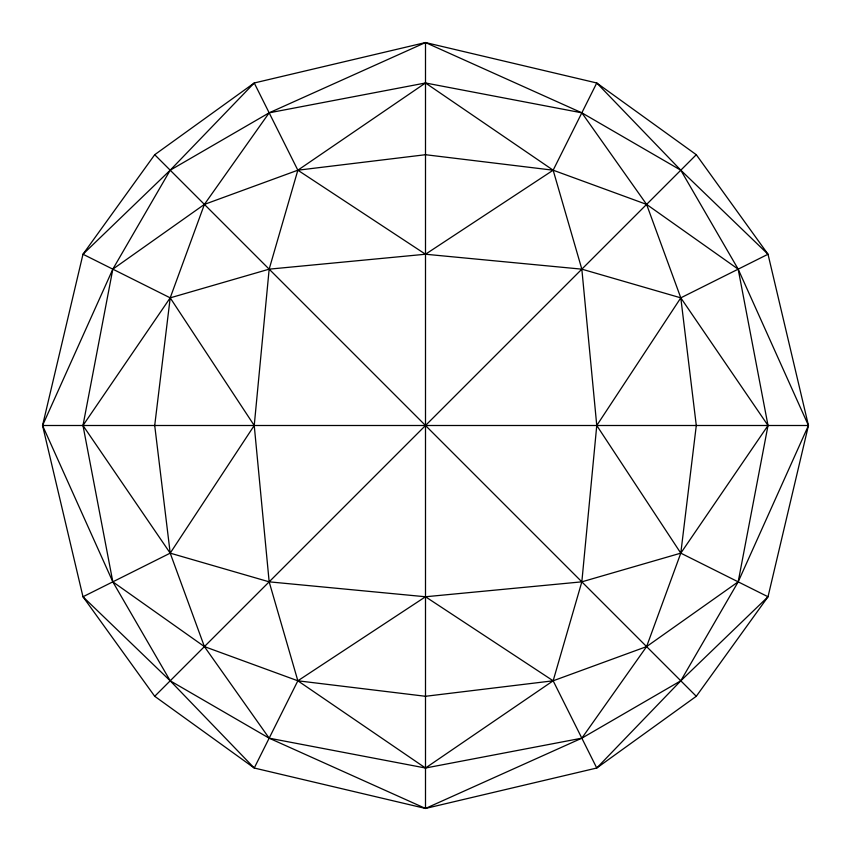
<?xml version="1.0" encoding="UTF-8"?>
<svg xmlns="http://www.w3.org/2000/svg" width="851" height="851" viewBox="0 0 851 851"><rect width="100%" height="100%" fill="white"/><g stroke="black" fill="none" stroke-linecap="round" stroke-linejoin="round"><path stroke-width="1.28" d="M42.55 425.5L82.983 254.236L154.712 154.712L254.236 82.983L425.5 42.55L596.764 82.983L696.288 154.712L768.017 254.236L808.45 425.5L768.017 596.764L696.288 696.288L596.764 768.017L425.5 808.45L254.236 768.017L154.712 696.288L82.983 596.764L42.55 425.5L112.821 269.161L170.2 170.2L254.236 82.983L297.85 170.2L425.5 254.236L581.839 269.161L680.8 297.85L768.017 425.5L738.179 581.839L680.8 680.8L596.764 768.017L553.15 680.8L425.5 596.764L269.161 581.839L170.2 553.15L82.983 425.5L112.821 269.161L204.4 204.4L297.85 170.2L425.5 154.712L553.15 170.2L646.6 204.4L738.179 269.161L808.45 425.5L738.179 581.839L646.6 646.6L553.15 680.8L425.5 696.288L297.85 680.8L204.4 646.6L112.821 581.839L42.55 425.5L808.45 425.5M154.712 696.288L696.288 154.712M425.5 42.55L269.161 112.821L170.2 170.2L82.983 254.236L170.2 297.85L254.236 425.5L269.161 581.839L297.85 680.8L425.5 768.017L581.839 738.179L680.8 680.8L768.017 596.764L680.8 553.15L596.764 425.5L581.839 269.161L553.15 170.2L425.5 82.983L269.161 112.821L204.4 204.4L170.2 297.85L154.712 425.5L170.2 553.15L204.4 646.6L269.161 738.179L425.5 808.45L581.839 738.179L646.6 646.6L680.8 553.15L696.288 425.5L680.8 297.85L646.6 204.4L581.839 112.821L425.5 42.55L425.5 808.45M154.712 154.712L696.288 696.288M269.161 269.161L254.236 425.5L170.2 553.15L82.983 596.764L170.2 680.8L254.236 768.017L297.85 680.8L425.5 596.764L581.839 581.839L680.8 553.15L768.017 425.5L738.179 269.161L680.8 170.2L596.764 82.983L553.15 170.2L425.5 254.236L269.161 269.161L170.2 297.85L82.983 425.5L112.821 581.839L170.2 680.8L269.161 738.179L425.5 768.017L553.15 680.8L581.839 581.839L596.764 425.5L680.8 297.85L768.017 254.236L680.8 170.2L581.839 112.821L425.5 82.983L297.85 170.2L269.161 269.161"/></g></svg>
